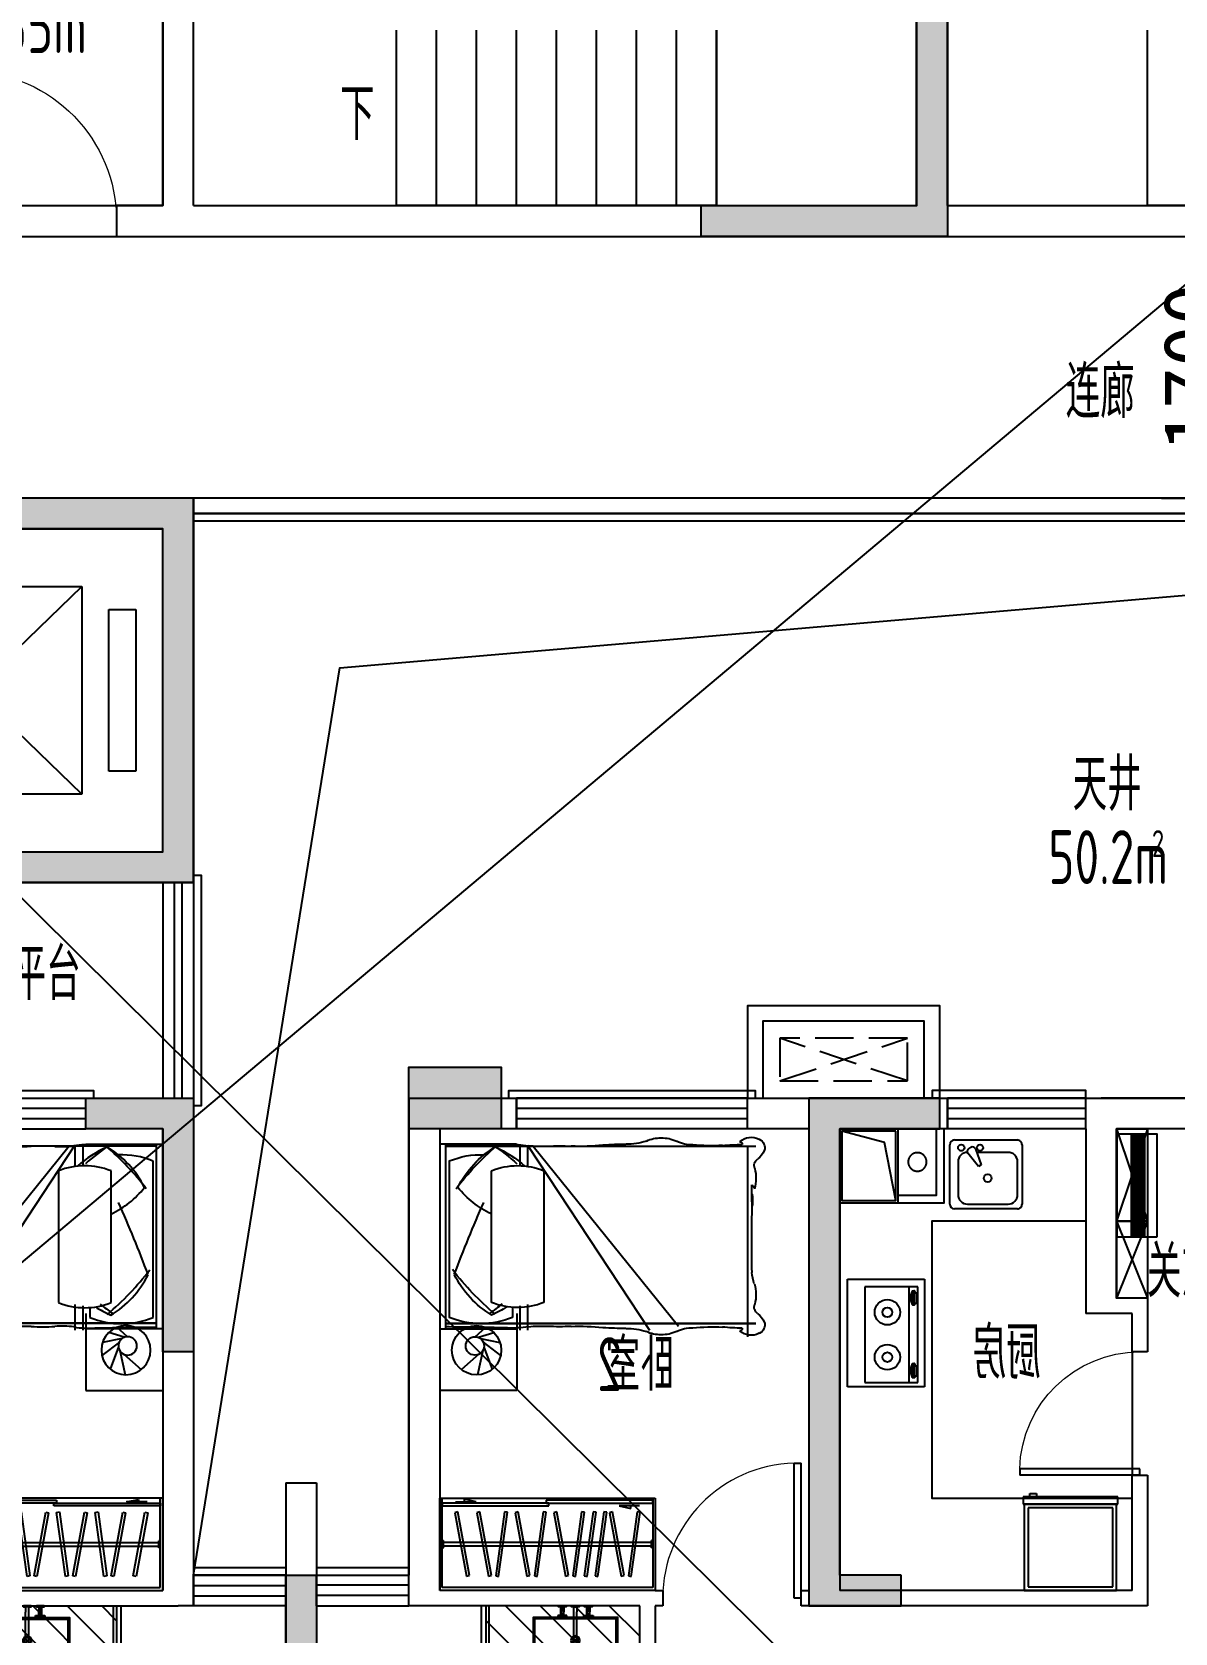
# Model space of a CAD drawing. Extents: x 2378699 to 2462834, y 1041771 to 1211756.
# Drawn here: x 2419886 to 2427315, y 1178673 to 1189078 of the extents above; entities that cross this region are included whole.
import ezdxf

# ---------------------------------------------------------------- set-up
doc = ezdxf.new("R2010")
doc.units = 0
doc.header["$LTSCALE"] = 1000
doc.linetypes.add('DASH', pattern=[0.35, 0.25, -0.1])
doc.linetypes.add('PS', pattern=[3200, 1500, -200, 1500])
doc.layers.get('0').update_dxf_attribs({"linetype": 'CONTINUOUS'})
doc.layers.get('Defpoints').update_dxf_attribs({"color": 6, "linetype": 'CONTINUOUS'})
for name, color, linetype in [('0p-洞填充', 1, 'CONTINUOUS'), ('_弱电导线层', 4, 'CONTINUOUS'), ('_弱电设备层', 6, 'CONTINUOUS'), ('_强电导线层', 3, 'CONTINUOUS'), ('A-EVTR', 5, 'CONTINUOUS'), ('A-Lvtry', 5, 'CONTINUOUS'), ('A-洞口', 105, 'CONTINUOUS'), ('A-烟气道', 105, 'CONTINUOUS'), ('A-空调室外机', 5, 'DASH'), ('A-线脚看线', 9, 'CONTINUOUS'), ('A-降板区域', 251, 'CONTINUOUS'), ('AE-FLOR', 151, 'CONTINUOUS'), ('DIM_SYMB', 3, 'CONTINUOUS'), ('DOOR_FIRE', 4, 'CONTINUOUS'), ('PS', 6, 'PS'), ('PUB_HATCH', 8, 'CONTINUOUS'), ('PUB_TEXT', 7, 'CONTINUOUS'), ('STAIR', 5, 'CONTINUOUS'), ('WALL', 2, 'CONTINUOUS'), ('WINDOW', 4, 'CONTINUOUS'), ('剪力墙', 6, 'CONTINUOUS'), ('商业', 2, 'CONTINUOUS'), ('栏杆', 142, 'CONTINUOUS'), ('第三道尺寸线', 105, 'CONTINUOUS')]:
    doc.layers.add(name, color=color, linetype=linetype)
doc.layers.add('A-area', color=23, linetype='CONTINUOUS', plot=False)
doc.layers.add('A-FUR', color=8, linetype='CONTINUOUS', plot=False)
doc.layers.get('_强电导线层').off()
doc.styles.add('_TCH_DIM', font='tssdeng.shx', dxfattribs={"width": 0.7, "bigfont": 'tssdchn.shx'})
doc.styles.get("Standard").update_dxf_attribs({"font": 'tssdeng.shx', "bigfont": 'tssdchn.shx'})
doc.styles.add('黑体', font='simhei.ttf')
doc.dimstyles.new('_TCH_ARCH&&100', dxfattribs={"dimtxt": 400, "dimasz": 100, "dimexe": 250, "dimexo": 300, "dimgap": 126.25, "dimtad": 1, "dimdec": 0, "dimdsep": 46, "dimtxsty": '黑体', "dimblk": 'ARCHTICK', "dimcen": 0.09, "dimclrt": 7, "dimazin": 2, "dimtfac": 1, "dimtdec": 0, "dimtix": 1, "dimtmove": 2, "dimatfit": 3, "dimldrblk": 'ARCHTICK', "dimfxl": 0, "dimtolj": 1, "dimtzin": 0, "dimarcsym": 0})

# ---------------------------------------------------------------- blocks, each defined once
blk = doc.blocks.new('zt1')
at = {"layer": 'A-Lvtry', "linetype": 'Continuous'}
for p, q in [((-700, 0), (0, 0)), ((-700, -500), (-700, 0)), ((0, 0), (0, -500)), ((0, -500), (-700, -500))]:
    blk.add_line(p, q, dxfattribs=at)
at = {"layer": 'A-Lvtry'}
for p, q in [((-673, -113), (-673, -456)), ((-51, -113), (-673, -113)), ((-51, -456), (-51, -113)), ((-673, -400), (-51, -400)), ((-673, -456), (-51, -456)), ((-641, -422), (-641, -434)), ((-566, -432), (-630, -432)), ((-630, -432), (-630, -448)), ((-630, -448), (-566, -448)), ((-566, -448), (-566, -432)), ((-549, -423), (-549, -434)), ((-168, -422), (-168, -434)), ((-157, -432), (-157, -448)), ((-93, -432), (-157, -432)), ((-157, -448), (-93, -448)), ((-93, -448), (-93, -432)), ((-76, -423), (-76, -434))]:
    blk.add_line(p, q, dxfattribs=at)
for points in [[(-549, -423, 0.259034), (-551, -420, 0.076276), (-563, -415, 0.036515), (-576, -412, 0.026615), (-595, -411, 0.026615), (-614, -412, 0.036515), (-627, -415, 0.076276), (-639, -420, 0.259034), (-641, -423, 0.078462), (-641, -424, 0.056762)], [(-76, -423, 0.259034), (-78, -420, 0.076276), (-90, -415, 0.036515), (-103, -412, 0.026615), (-122, -411, 0.026615), (-141, -412, 0.036515), (-154, -415, 0.076276), (-166, -420, 0.259034), (-168, -423, 0.078462), (-168, -424, 0.056762)], [(-549, -434, 0.259034), (-551, -430, 0.076276), (-563, -425, 0.036515), (-576, -423, 0.026615), (-595, -422, 0.026615), (-614, -423, 0.036515), (-627, -425, 0.076276), (-639, -430, 0.259034), (-641, -434, 0.259034), (-639, -437, 0.056762), (-630, -441, 0.036515)], [(-566, -443, 0.008736), (-563, -442, 0.076276), (-551, -437, 0.259034), (-549, -434, 0.259034)], [(-76, -434, 0.259034), (-78, -430, 0.076276), (-90, -425, 0.036515), (-103, -423, 0.026615), (-122, -422, 0.026615), (-141, -423, 0.036515), (-154, -425, 0.076276), (-166, -430, 0.259034), (-168, -434, 0.259034), (-166, -437, 0.056762), (-157, -441, 0.036515)], [(-93, -443, 0.008736), (-90, -442, 0.076276), (-78, -437, 0.259034), (-76, -434, 0.259034)]]:
    blk.add_lwpolyline(points, format="xyb", dxfattribs=at)
at = {"layer": 'A-Lvtry', "linetype": 'Continuous'}
for centre, radius in [((-508, -259), 82.5), ((-216, -259), 82.5), ((-508, -259), 31.6), ((-216, -259), 31.6)]:
    blk.add_circle(centre, radius, dxfattribs=at)
at = {"layer": 'A-Lvtry', "width": 0.8, "flags": 9}
for tag in ['YSIZE', 'XSIZE']:
    blk.add_attdef(tag, (-350, 0), '', height=0.5, dxfattribs=at)
blk = doc.blocks.new('t4')
at = {"layer": 'A-Lvtry'}
for p, q in [((3876515, 2551820), (3876515, 2552229)), ((3876545, 2552260), (3876931, 2552260)), ((3876820, 2552206), (3876606, 2552206)), ((3876962, 2552229), (3876962, 2551820)), ((3876545, 2552145), (3876545, 2551880)), ((3876790, 2552072), (3876875, 2552142)), ((3876903, 2552093), (3876800, 2552055)), ((3876881, 2551880), (3876881, 2552085)), ((3876914, 2552122), (3876906, 2552136)), ((3876800, 2552055), (3876790, 2552072)), ((3876931, 2551789), (3876545, 2551789)), ((3876606, 2551820), (3876820, 2551820))]:
    blk.add_line(p, q, dxfattribs=at)
at = {"layer": 'A-Lvtry', "extrusion": (3.92285e-11, -1.08889e-08, 1)}
for centre, major_axis, start_param, end_param in [((3876545, 2552229), (-21.6, 21.6, 0), -0.785398, 0.785398), ((3876606, 2552145), (-43.1, 43.1, 0), -0.785398, 0.785398), ((3876820, 2552145), (43.1, 43.1, 0), 5.497787, 7.068583), ((3876911, 2552185), (-14.4, 14.4, 0), 4.712389, 10.995574), ((3876931, 2552229), (-21.6, 21.6, 0), 3.926991, 5.497787), ((3876888, 2552126), (14.4, 14.4, 0), 6.021386, 7.757331), ((3876911, 2552063), (14.4, 14.4, 0), 6.283185283893945, 12.56637059107353), ((3876896, 2552112), (-14.4, 14.4, 0), 2.714645, 4.45059), ((3876713, 2552013), (18, 18, 0), 6.283185283897186, 12.56637059107677), ((3876606, 2551880), (-43.1, 43.1, 0), 0.785398, 2.356194), ((3876820, 2551880), (-43.1, 43.1, 0), 2.356194, 3.926991), ((3876545, 2551820), (21.6, 21.6, 0), 2.356194, 3.926991), ((3876931, 2551820), (-21.6, 21.6, 0), 2.356194, 3.926991)]:
    blk.add_ellipse(centre, major_axis=major_axis, ratio=1, start_param=start_param, end_param=end_param, dxfattribs=at)
blk = doc.blocks.new('BX1')
at = {"layer": 'A-Lvtry'}
for p, q in [((-560, 8), (-608, 8)), ((-608, 8), (-608, -608)), ((-560, -608), (-560, 8)), ((0, 0), (-560, 0)), ((0, -600), (0, 0)), ((-560, 0), (-560, -600)), ((-24, -24), (-536, -24)), ((-536, -24), (-536, -576)), ((-24, -576), (-24, -24)), ((-631, -564), (-631, -520)), ((-631, -520), (-608, -520)), ((-608, -520), (-608, -564)), ((-608, -564), (-631, -564)), ((-608, -608), (-560, -608)), ((-560, -600), (0, -600)), ((-536, -576), (-24, -576))]:
    blk.add_line(p, q, dxfattribs=at)
blk = doc.blocks.new('u5g')
at = {"color": 8, "linetype": 'DASH', "ltscale": 20}
for p, q in [((10503, 151826), (10513, 151826)), ((10503, 151776), (10513, 151776)), ((10513, 151826), (10513, 151776)), ((12178, 151814), (10513, 151814)), ((12178, 151789), (10513, 151789)), ((12188, 151826), (12178, 151826)), ((12178, 151826), (12178, 151776)), ((12188, 151776), (12178, 151776))]:
    blk.add_line(p, q, dxfattribs=at)
at = {"color": 8, "ltscale": 20}
for p, q in [((10608, 151503), (10773, 151503)), ((10773, 151503), (10678, 151485)), ((10678, 151485), (10678, 151503)), ((11918, 151531), (12013, 151550)), ((12083, 151531), (11918, 151531)), ((12013, 151550), (12013, 151531))]:
    blk.add_line(p, q, dxfattribs=at)
at = {"linetype": 'DASH', "ltscale": 20}
for points in [[(12208, 152126), (10483, 152126), (10483, 151476), (12208, 151476)], [(10503, 151531), (11355, 151531), (11355, 151511), (10503, 151511)], [(11335, 151511), (12188, 151511), (12188, 151491), (11335, 151491)]]:
    blk.add_lwpolyline(points, close=True, dxfattribs=at)
blk.add_lwpolyline([(12188, 151476), (12188, 152106), (10503, 152106), (10503, 151476)], dxfattribs=at)
at = {"color": 8, "linetype": 'DASH', "ltscale": 20}
for points in [[(10603, 151579), (10697, 152027), (10720, 152022), (10626, 151574)], [(10780, 151579), (10874, 152027), (10897, 152022), (10803, 151574)], [(11001, 151572), (10931, 152024), (10954, 152028), (11025, 151576)], [(11087, 151579), (11181, 152027), (11204, 152022), (11110, 151574)], [(11310, 151572), (11240, 152024), (11263, 152028), (11334, 151576)], [(11397, 151579), (11490, 152027), (11513, 152022), (11420, 151574)], [(11618, 151572), (11547, 152024), (11570, 152028), (11641, 151576)], [(11711, 151572), (11640, 152024), (11663, 152028), (11734, 151576)], [(11797, 151572), (11726, 152024), (11749, 152028), (11820, 151576)], [(11843, 151579), (11936, 152027), (11959, 152022), (11866, 151574)], [(12064, 151572), (11993, 152024), (12016, 152028), (12087, 151576)]]:
    blk.add_lwpolyline(points, close=True, dxfattribs=at)
blk = doc.blocks.new('QWER34324')
at = {"layer": 'A-FUR'}
for p, q in [((-500, 0), (0, 0)), ((-40, -1200), (-40, 0)), ((-40, 0), (0, 0)), ((0, 0), (0, -1200)), ((-40, -12), (-2054, -12)), ((-40, -12), (-2054, -12)), ((-2000, -12), (-2000, -1251)), ((-608, -12), (-1552, -1182)), ((-575, -12), (-1364, -1208)), ((-571, -12), (-571, -144)), ((-520, -12), (-520, -135)), ((-678, -173), (-678, -1028)), ((-336, -1028), (-336, -173)), ((-63, -1126), (-63, -109)), ((-571, -1041), (-571, -1208)), ((-520, -1050), (-520, -1208)), ((-473, -1061), (-473, -1126)), ((-40, -1162), (-2054, -1162)), ((-40, -1165), (-2054, -1165)), ((0, -1200), (-500, -1200)), ((0, -1200), (-40, -1200))]:
    blk.add_line(p, q, dxfattribs=at)
for centre, radius, start, end in [((-2051, -24), 61.8, 114.6552, 197.0582), ((-2025, -61), 106, 45.7841, 118.7213), ((-1951, -1), 16, 93.3957, 183.4418), ((-1636, 205), 209, 267.1562, 297.4576), ((-1447, -169), 210, 87.9632, 116.1276), ((-1431, -151), 192, 63.047, 92.6492), ((-1226, 355), 355, 250.6064, 272.328), ((-1221, -2275), 2276, 85.9688, 89.7495), ((-1983, 14), 138, 203.7061, 231.956), ((-2098, -140), 53.6, 340.2311, 55.8644), ((-1966, -1217), 1215, 83.9678, 90.0408), ((-1770, 1150), 1160, 266.6495, 276.12), ((-909, 1295), 1309, 263.3302, 272.3581), ((-778, -1524), 1513, 87.0776, 92.9224), ((-656, 791), 806, 266.782, 275.5915), ((-481, -586), 584, 86.0367, 99.5331), ((-58, -703), 749, 113.8347, 131.4622), ((532, -1280), 1549, 124.5749, 131.8881), ((-775, -21402), 21401, 88.4924, 89.1043), ((-1547, -1387), 1811, 37.3131, 49.4206), ((-690, -564), 638, 26.4088, 59.0003), ((-268, -607), 539, 67.6212, 92.1024), ((-160, -2948), 2940, 87.6616, 91.0116), ((-1820, -219), 236, 164.9987, 197.1808), ((-507, -588), 449, 67.6212, 112.3788), ((-2003, -298), 43.4, 129.0734, 167.946), ((-2962, -320), 934, 354.9526, 3.4165), ((-605, 111), 625, 295.48, 321.1501), ((-1220, -371), 813, 176.6723, 181.7242), ((-3004, -350), 973, 356.9587, 1.5759), ((-9950, -650), 7922, 358.6733, 1.8401), ((-7673, -3674), 8088, 20.4586, 24.0484), ((-1524, 283), 1811, 309.9646, 322.6869), ((-1820, -978), 236, 162.8192, 195.0013), ((-2329, -812), 300, 341.3052, 356.0421), ((-667, -564), 638, 300.9997, 333.5912), ((-2098, -1057), 53.6, 304.1356, 19.7689), ((-507, -613), 449, 247.6212, 292.3788), ((555, 176), 1549, 231.6372, 235.4251), ((-1983, -1211), 138, 128.044, 156.2939), ((-268, -627), 539, 247.6212, 292.3788), ((-35, -425), 749, 237.4638, 246.1653), ((-2051, -1173), 61.8, 162.9418, 245.3448), ((-2025, -1136), 106, 241.2787, 314.2159), ((-1966, 20), 1215, 269.9592, 276.0322), ((-1951, -1196), 16, 176.5582, 266.6043), ((-1770, -2347), 1160, 83.88, 93.3505), ((-1636, -1402), 209, 62.5424, 92.8438), ((-1447, -1028), 210, 243.8724, 272.0368), ((-1431, -1046), 192, 267.3508, 296.953), ((-1226, -1552), 355, 87.672, 109.3936), ((-1221, 1078), 2276, 270.2505, 274.0312), ((-909, -2492), 1309, 87.6419, 96.6698), ((-778, 327), 1513, 267.0776, 272.9224), ((-656, -1988), 806, 84.4085, 93.218), ((-481, -611), 584, 260.4669, 273.9633), ((-775, 20205), 21401, 270.8957, 271.5076), ((-160, 1751), 2940, 268.9884, 272.3384)]:
    blk.add_arc(centre, radius, start, end, dxfattribs=at)
blk = doc.blocks.new('fvdfvfr')
at = {"layer": 'A-FUR'}
for p, q in [((172370, 266758), (172370, 266258)), ((172100, 266607), (172168, 266668)), ((172121, 266603), (172221, 266634)), ((172134, 266595), (172261, 266569)), ((172151, 266572), (172265, 266484)), ((172123, 266493), (172010, 266394)), ((172149, 266517), (172114, 266359)), ((172157, 266540), (172211, 266396)), ((172370, 266258), (171870, 266258))]:
    blk.add_line(p, q, dxfattribs=at)
for centre, radius in [((172109, 266519), 160), ((172098, 266547), 60)]:
    blk.add_circle(centre, radius, dxfattribs=at)
blk = doc.blocks.new('A$C12CE3BE6')
at = {"ltscale": 10}
for p, q in [((180, 469), (200, 469)), ((180, 412), (180, 435)), ((182, 422), (182, 442)), ((197, 442), (182, 442)), ((197, 422), (182, 422)), ((184, 442), (184, 469)), ((187, 412), (187, 422)), ((193, 412), (193, 422)), ((195, 442), (195, 469)), ((197, 422), (197, 442)), ((200, 412), (200, 435)), ((285, 469), (265, 469)), ((265, 260), (265, 435)), ((285, 260), (285, 435)), ((370, 469), (350, 469)), ((350, 412), (350, 435)), ((352, 422), (352, 442)), ((352, 442), (367, 442)), ((352, 422), (367, 422)), ((354, 442), (354, 469)), ((357, 412), (357, 422)), ((363, 412), (363, 422)), ((365, 442), (365, 469)), ((367, 422), (367, 442)), ((370, 412), (370, 435)), ((220, 412), (160, 412)), ((160, 412), (160, 405)), ((220, 405), (160, 405)), ((220, 405), (220, 412)), ((330, 412), (390, 412)), ((330, 405), (330, 412)), ((330, 405), (390, 405)), ((390, 412), (390, 405))]:
    blk.add_line(p, q, dxfattribs=at)
for p, q in [((261, 236), (289, 264)), ((261, 264), (289, 236))]:
    blk.add_line(p, q)
for points in [[(200, 435), (200, 469), (215, 469), (215, 475), (165, 475), (165, 469), (180, 469), (180, 435)], [(285, 435), (285, 469), (300, 469), (300, 475), (250, 475), (250, 469), (265, 469), (265, 435)], [(370, 435), (370, 469), (385, 469), (385, 475), (335, 475), (335, 469), (350, 469), (350, 435)]]:
    blk.add_lwpolyline(points, dxfattribs=at)
for points in [[(0, 0), (0, 400), (550, 400), (550, 0)], [(10, 10), (10, 390), (540, 390), (540, 10)]]:
    blk.add_lwpolyline(points, close=True)
for centre in [(190, 409), (360, 409)]:
    blk.add_circle(centre, 3.5, dxfattribs=at)
for radius in [29.1, 20]:
    blk.add_circle((275, 250), radius)
blk.add_arc((275, 260), 10, 180, 0, dxfattribs=at)
blk = doc.blocks.new('ktswaj')
at = {"linetype": 'DASH'}
blk.add_lwpolyline([(15990, 179083), (15990, 178253), (16268, 178253), (16268, 179083)], close=True, dxfattribs=at)
for points in [[(15990, 179083), (16268, 178253)], [(15990, 178253), (16268, 179083)]]:
    blk.add_lwpolyline(points, dxfattribs=at)
blk = doc.blocks.new('$DorLib2D$00000001')
for p, q in [((0.45, 0.975), (0.5, 0.975)), ((0.45, 0), (0.45, 0.975)), ((0.5, 0), (0.5, 0.975)), ((0.5, 0), (0.45, 0))]:
    blk.add_line(p, q)
at = {"lineweight": 13}
blk.add_arc((0.475, 0), 0.975, 91.4693, 180, dxfattribs=at)
blk = doc.blocks.new('$TCHSYS$WIN2D')
for p, q in [((-0.5, 0.5), (0.5, 0.5)), ((-0.5, 0.5), (-0.5, -0.5)), ((0.5, 0.5), (0.5, -0.5)), ((0.5, 0.1667), (-0.5, 0.1667)), ((0.5, -0.1667), (-0.5, -0.1667)), ((-0.5, -0.5), (0.5, -0.5))]:
    blk.add_line(p, q)
blk = doc.blocks.new('a3huxing0323')
at = {"layer": 'A-降板区域'}
h = blk.add_hatch(dxfattribs=at)
h.set_pattern_fill('ANSI31', color=256, scale=100)
h.set_pattern_definition([(45, (42421.34, 22946.45), (-112.2532, 112.2532), [])])
edge = h.paths.add_edge_path()
edge.add_line((9708, 166235), (10708, 166235))
edge.add_line((10708, 166235), (10708, 165435))
edge.add_line((10708, 165435), (11808, 165435))
edge.add_line((11808, 165435), (11808, 164385))
edge.add_line((11808, 164385), (9708, 164385))
edge.add_line((9708, 164385), (9708, 164435))
edge.add_line((9708, 164435), (9708, 166235))
at = {"layer": 'A-FUR'}
for p, q in [((6408, 169335), (6608, 168735)), ((6608, 169335), (6408, 168735)), ((6608, 168735), (6408, 168235)), ((6408, 168735), (6608, 168235))]:
    blk.add_line(p, q, dxfattribs=at)
for points in [[(6408, 168735), (6608, 168735), (6608, 169335), (6408, 169335)], [(6408, 168235), (6608, 168235), (6608, 168735), (6408, 168735)]]:
    blk.add_lwpolyline(points, close=True, dxfattribs=at)
at = {"layer": 'A-Lvtry', "ltscale": 3}
for points in [[(6808, 168735), (7808, 168735), (7808, 166935), (6508, 166935)], [(11808, 165237), (10972, 165237), (10686, 165627), (10686, 166235)], [(11808, 165287), (11001, 165287), (10736, 165640), (10736, 166235)]]:
    blk.add_lwpolyline(points, dxfattribs=at)
at = {"layer": 'A-烟气道'}
for points in [[(8028, 169335), (8408, 169335), (8408, 168855), (8028, 168855)], [(8043, 169320), (8393, 169320), (8393, 168870), (8043, 168870)]]:
    blk.add_lwpolyline(points, close=True, dxfattribs=at)
blk.add_lwpolyline([(8043, 168870), (8116, 169246), (8393, 169320)], dxfattribs=at)
at = {"layer": 'A-降板区域'}
blk.add_lwpolyline([(9708, 166235), (10708, 166235), (10708, 165435), (11808, 165435), (11808, 164385), (9708, 164385), (9708, 164435), (9708, 166235)], dxfattribs=at)
at = {"layer": 'PS', "ltscale": 0.5}
blk.add_circle((7903, 169120), 60, dxfattribs=at)
at = {"layer": 'WALL'}
for p, q in [((5008, 169535), (6708, 169535)), ((6808, 169535), (6708, 169535)), ((6808, 169335), (6808, 169535)), ((8508, 169535), (7708, 169535)), ((7708, 169535), (7708, 169335)), ((9008, 169535), (8508, 169535)), ((9008, 169335), (9008, 169535)), ((11208, 169535), (10508, 169535)), ((10508, 169535), (10508, 169335)), ((11208, 169535), (11208, 166435)), ((5208, 169335), (6608, 169335)), ((6608, 169335), (6608, 168235)), ((6808, 169335), (6808, 168135)), ((7708, 169335), (8408, 169335)), ((8408, 169335), (8408, 166335)), ((8608, 169335), (8608, 166335)), ((8608, 169335), (9008, 169335)), ((10508, 169335), (11008, 169335)), ((11008, 169335), (11008, 166335)), ((6408, 168235), (6608, 168235)), ((6408, 168235), (6408, 167885)), ((6508, 168135), (6808, 168135)), ((6508, 167885), (6508, 168135)), ((6408, 167885), (6508, 167885)), ((6508, 167085), (6408, 167085)), ((6408, 167085), (6408, 166235)), ((6508, 166335), (6508, 167085)), ((11808, 167035), (11808, 166435)), ((12008, 167035), (11808, 167035)), ((12008, 167035), (12008, 166335)), ((11208, 166235), (11208, 166435)), ((11808, 166235), (11808, 166435)), ((6508, 166335), (8408, 166335)), ((8658, 166335), (8608, 166335)), ((8658, 166235), (8658, 166335)), ((9608, 166335), (9558, 166335)), ((9558, 166335), (9558, 166235)), ((9608, 166335), (11008, 166335)), ((12008, 166335), (12008, 164335)), ((6408, 166235), (8508, 166235)), ((8508, 166235), (8658, 166235)), ((9558, 166235), (9608, 166235)), ((9608, 166235), (9608, 165235)), ((9708, 165235), (9708, 166235)), ((9708, 166235), (11108, 166235)), ((11108, 166235), (11208, 166235)), ((11808, 166235), (11808, 164335))]:
    blk.add_line(p, q, dxfattribs=at)
for points in [[(8028, 168855), (7728, 168855), (7728, 169335)], [(8028, 168905), (7778, 168905), (7778, 169335)]]:
    blk.add_lwpolyline(points, dxfattribs=at)
at = {"layer": 'WINDOW'}
blk.add_line((6508, 167885), (6508, 167085), dxfattribs=at)
at = {"layer": '栏杆'}
for points in [[(7758, 169535), (7758, 170135), (9008, 170135), (9008, 169535)], [(7858, 169535), (7858, 170035), (8908, 170035), (8908, 169535)]]:
    blk.add_lwpolyline(points, dxfattribs=at)
at = {"extrusion": (0, 0, -1), "zscale": -1}
blk.add_blockref('fvdfvfr', (-182877, -98623), dxfattribs=at)
at = {"layer": 'A-FUR', "xscale": 0.8116, "yscale": 0.9231, "rotation": 180}
blk.add_blockref('u5g', (19515, 306763), dxfattribs=at)
at = {"layer": 'A-Lvtry', "extrusion": (-1.08889e-08, -3.92285e-11, -1), "zscale": -1.000000000000005}
for name, p, rotation in [('zt1', (-8357, 168359), 90.00000133402135), ('BX1', (-6608, 166335), 270)]:
    blk.add_blockref(name, p, dxfattribs=dict(at, rotation=rotation))
at = {"layer": 'A-Lvtry', "ltscale": 3}
blk.add_blockref('A$C12CE3BE6', (9851, 165760), dxfattribs=at)
at = {"layer": 'A-空调室外机', "extrusion": (0, 0, -1), "zscale": -1, "rotation": 90}
blk.add_blockref('ktswaj', (170285, 153656), dxfattribs=at)
at = {"layer": 'WALL'}
blk.add_blockref('QWER34324', (11008, 169235), dxfattribs=at)
at = {"layer": 'WINDOW'}
for name, p, xscale, yscale, zscale in [('$TCHSYS$WIN2D', (7258, 169435), 900, -200, 900), ('$TCHSYS$WIN2D', (9758, 169435), 1500, -200, 1500), ('$DorLib2D$00000001', (9108, 166285), -900, 900, -900), ('$TCHSYS$WIN2D', (11508, 166335), -600, -200, -600)]:
    blk.add_blockref(name, p, dxfattribs=dict(at, xscale=xscale, yscale=yscale, zscale=zscale))
at = {"layer": 'WINDOW', "xscale": 800, "yscale": 800, "zscale": 800, "rotation": 270}
blk.add_blockref('$DorLib2D$00000001', (6458, 167485), dxfattribs=at)
at = {"layer": '商业', "extrusion": (0, 0, -1), "zscale": -1, "rotation": 90}
blk.add_blockref('t4', (2544567, -3707699), dxfattribs=at)
at = {"layer": 'PUB_TEXT', "width": 0.7}
for s, height, p in [('玄关', 337.6, (5961, 168239)), ('厨房', 337.6, (7101, 167711)), ('卧室', 337.6, (9480, 167631)), ('2', 350, (9824, 167631))]:
    blk.add_text(s, height=height, dxfattribs=at).set_placement(p)
blk = doc.blocks.new('a3+huxing0323')
at = {"layer": 'A-降板区域'}
h = blk.add_hatch(dxfattribs=at)
h.set_pattern_fill('ANSI31', color=256, scale=100)
h.set_pattern_definition([(45, (1599.37, 3297.15), (-112.2532, 112.2532), [])])
h.paths.add_polyline_path([(-26714, 146585), (-27714, 146585), (-27714, 145885), (-27714, 145785), (-28814, 145785), (-28814, 144735), (-26714, 144735)])
at = {"layer": 'A-Lvtry', "ltscale": 3}
for points in [[(-28814, 145588), (-27979, 145588), (-27693, 145978), (-27693, 146585)], [(-28814, 145638), (-28008, 145638), (-27743, 145991), (-27743, 146585)]]:
    blk.add_lwpolyline(points, dxfattribs=at)
at = {"layer": 'A-降板区域'}
blk.add_lwpolyline([(-26714, 146585), (-27714, 146585), (-27714, 145885), (-27714, 145785), (-28814, 145785), (-28814, 144735), (-26714, 144735)], close=True, dxfattribs=at)
at = {"layer": 'WALL'}
for p, q in [((-28214, 149885), (-28214, 146785)), ((-27514, 149885), (-28214, 149885)), ((-27514, 149685), (-27514, 149885)), ((-28014, 149685), (-28014, 146685)), ((-28014, 149685), (-27514, 149685)), ((-29014, 147385), (-29014, 146685)), ((-28814, 147385), (-29014, 147385)), ((-28814, 147385), (-28814, 146785)), ((-28814, 146785), (-28814, 146585)), ((-28214, 146785), (-28214, 146585)), ((-29014, 146685), (-29014, 144685)), ((-26614, 146685), (-28014, 146685)), ((-28814, 146585), (-28814, 144685)), ((-28214, 146585), (-28114, 146585)), ((-26714, 146585), (-28114, 146585))]:
    blk.add_line(p, q, dxfattribs=at)
blk.add_blockref('fvdfvfr', (-199884, -118272))
at = {"layer": 'A-FUR', "extrusion": (0, 0, -1), "xscale": 0.8116, "yscale": 0.9231, "zscale": -1, "rotation": 180}
blk.add_blockref('u5g', (36522, 287113), dxfattribs=at)
at = {"layer": 'A-Lvtry', "ltscale": 3, "extrusion": (0, 0, -1), "zscale": -1}
blk.add_blockref('A$C12CE3BE6', (26858, 146110), dxfattribs=at)
at = {"layer": 'WALL', "extrusion": (0, 0, -1), "zscale": -1}
blk.add_blockref('QWER34324', (28014, 149585), dxfattribs=at)
at = {"layer": 'WINDOW', "yscale": 200, "rotation": 180}
for p, xscale, zscale in [((-26764, 149785), 1500, 1500), ((-28514, 146685), -600, -600)]:
    blk.add_blockref('$TCHSYS$WIN2D', p, dxfattribs=dict(at, xscale=xscale, zscale=zscale))
blk = doc.blocks.new('jgjlq030328')
at = {"layer": 'PUB_HATCH'}
for points in [[(-260635, 25512), (-259035, 25512), (-259035, 22612), (-260635, 22612), (-260635, 22812), (-259235, 22812), (-259235, 25312), (-260635, 25312)], [(-266435, 20212), (-266435, 20912), (-263935, 20912), (-263935, 18412), (-266435, 18412), (-266435, 19112), (-266235, 19112), (-266235, 18612), (-264135, 18612), (-264135, 20712), (-266235, 20712), (-266235, 20212)], [(-262535, 17212), (-261935, 17212), (-261935, 16812), (-262535, 16812)], [(-264635, 17012), (-263935, 17012), (-263935, 15362), (-264135, 15362), (-264135, 16812), (-264635, 16812)], [(-259335, 13912), (-259735, 13912), (-259735, 16812), (-259085, 16812), (-259085, 17012), (-259935, 17012), (-259935, 13712), (-259735, 13712), (-259335, 13712)], [(-263335, 13912), (-263135, 13912), (-263135, 11912), (-263335, 11912), (-263335, 13712)]]:
    blk.add_hatch(color=256, dxfattribs=at).paths.add_polyline_path(points)
at = {"layer": '剪力墙'}
for points in [[(-260635, 25512), (-259035, 25512), (-259035, 22612), (-260635, 22612), (-260635, 22812), (-259235, 22812), (-259235, 25312), (-260635, 25312)], [(-266435, 20212), (-266435, 20912), (-263935, 20912), (-263935, 18412), (-266435, 18412), (-266435, 19112), (-266235, 19112), (-266235, 18612), (-264135, 18612), (-264135, 20712), (-266235, 20712), (-266235, 20212)], [(-262535, 17212), (-261935, 17212), (-261935, 16812), (-262535, 16812)], [(-264635, 17012), (-263935, 17012), (-263935, 15362), (-264135, 15362), (-264135, 16812), (-264635, 16812)], [(-259335, 13912), (-259735, 13912), (-259735, 16812), (-259085, 16812), (-259085, 17012), (-259935, 17012), (-259935, 13712), (-259735, 13712), (-259335, 13712)], [(-263335, 13912), (-263135, 13912), (-263135, 11912), (-263335, 11912), (-263335, 13712)]]:
    blk.add_lwpolyline(points, close=True, dxfattribs=at)
for points in [[(-259035, 22812), (-259035, 22812)], [(-262335, 16812), (-262335, 16812)], [(-263335, 13712), (-263335, 13712)]]:
    blk.add_lwpolyline(points, dxfattribs=at)
blk = doc.blocks.new('ssxianjiao0329')
at = {"layer": 'A-线脚看线'}
for points in [[(-10064, 143498), (-10064, 143548), (-5564, 143548), (-5564, 147248), (-17614, 147248)], [(-17614, 144948), (-17564, 144948), (-17564, 143448), (-17614, 143448)], [(-19864, 143498), (-19864, 143548), (-18264, 143548), (-18264, 143498)], [(-15564, 143498), (-15564, 143548), (-13964, 143548), (-13964, 143498)], [(-11814, 143498), (-11814, 143548), (-12814, 143548), (-12814, 143498)], [(-17614, 140448), (-17014, 140448)], [(-16814, 140448), (-16214, 140448)]]:
    blk.add_lwpolyline(points, dxfattribs=at)
blk = doc.blocks.new('hhhhxintongqutong0329')
at = {"layer": 'A-area'}
for points in [[(-17814, 25083), (-19914, 25083), (-19914, 22583), (-17814, 22583)], [(-19914, 25083), (-19914, 23583), (-19214, 23583), (-19214, 22583), (-17814, 22583), (-17814, 25083)], [(-17614, 20583), (-17614, 13683), (-16214, 13683), (-16214, 16983), (-15614, 16983), (-15614, 16783), (-5514, 16783), (-5514, 20583)]]:
    blk.add_lwpolyline(points, close=True, dxfattribs=at)
at = {"layer": 'A-EVTR'}
for p, q in [((-19739, 20108), (-18339, 20108)), ((-18339, 18758), (-19739, 20108)), ((-19739, 18758), (-18339, 20108)), ((-18339, 20108), (-18339, 18758)), ((-18164, 18908), (-18164, 19958)), ((-18164, 19958), (-17989, 19958)), ((-17989, 19958), (-17989, 18908)), ((-17989, 18908), (-18164, 18908)), ((-18339, 18758), (-19739, 18758))]:
    blk.add_line(p, q, dxfattribs=at)
at = {"layer": 'AE-FLOR'}
for points in [[(-17614, 20683), (-5414, 20683), (-5414, 16583), (-10014, 16583)], [(-17614, 20583), (-5514, 20583), (-5514, 16783), (-10014, 16783)], [(-17814, 18183), (-17814, 16783)], [(-17614, 18183), (-17614, 16783)]]:
    blk.add_lwpolyline(points, dxfattribs=at)
at = {"layer": 'DIM_SYMB'}
for points in [[(-16424, 23183, 0, 0, 0), (-13564, 23183, 0, 0, 0), (-13564, 24483, 0, 0, 0), (-14434, 24483, 80, 0, 0), (-14734, 24483, 0, 0, 0)], [(-9204, 24483, 0, 0, 0), (-12064, 24483, 0, 0, 0), (-12064, 23183, 0, 0, 0), (-11194, 23183, 80, 0, 0), (-10894, 23183, 0, 0, 0)]]:
    blk.add_lwpolyline(points, format="xyseb", dxfattribs=at)
at = {"layer": 'DOOR_FIRE'}
blk.add_line((-19114, 22383), (-18114, 22383), dxfattribs=at)
at = {"layer": 'STAIR'}
for p, q in [((-12914, 22583), (-12914, 25083)), ((-12714, 25083), (-12714, 22583)), ((-16294, 22583), (-16294, 23723)), ((-16034, 22583), (-16034, 23723)), ((-15774, 22583), (-15774, 23723)), ((-15514, 22583), (-15514, 23723)), ((-15254, 22583), (-15254, 23723)), ((-14994, 22583), (-14994, 23723)), ((-14734, 22583), (-14734, 23723)), ((-14474, 22583), (-14474, 23723)), ((-14214, 22583), (-14214, 23723)), ((-14214, 23723), (-14214, 22583)), ((-11414, 22583), (-11414, 23723)), ((-11414, 22583), (-11414, 23723)), ((-14214, 22583), (-16294, 22583)), ((-14214, 22583), (-12914, 22583)), ((-12714, 22583), (-11414, 22583)), ((-10475, 22583), (-11414, 22583))]:
    blk.add_line(p, q, dxfattribs=at)
at = {"layer": 'WALL'}
for p, q in [((-12914, 22583), (-12914, 25083)), ((-12714, 22583), (-12714, 25083)), ((-17814, 23983), (-17814, 22583)), ((-17614, 22583), (-17614, 23983)), ((-17814, 22583), (-18114, 22583)), ((-18114, 22583), (-18114, 22383)), ((-17614, 22583), (-12914, 22583)), ((-12714, 22583), (-8014, 22583)), ((-18114, 22383), (-17714, 22383)), ((-17714, 22383), (-12814, 22383)), ((-12814, 22383), (-8014, 22383)), ((-20114, 20683), (-17614, 20683)), ((-17614, 18183), (-17614, 20683)), ((-19914, 20483), (-17814, 20483)), ((-17814, 18383), (-17814, 20483)), ((-19914, 18383), (-17814, 18383)), ((-19914, 18183), (-17614, 18183))]:
    blk.add_line(p, q, dxfattribs=at)
at = {"layer": '栏杆'}
for points in [[(-17739, 18183), (-17739, 16783)], [(-17689, 18183), (-17689, 16783)]]:
    blk.add_lwpolyline(points, dxfattribs=at)
at = {"layer": 'DOOR_FIRE', "xscale": -1000, "yscale": 1000, "zscale": 200}
blk.add_blockref('$DorLib2D$00000001', (-18614, 22483), dxfattribs=at)
at = {"layer": 'PUB_TEXT', "width": 0.7}
for s, height, p in [('4.55m', 350, (-19111, 23574)), ('连廊', 337.6, (-11945, 21202)), ('天井', 337.6, (-11900, 18652)), ('50.2m', 350, (-12058, 18174)), ('2', 175, (-11385, 18349)), ('设备平台', 337.6, (-19245, 17419))]:
    blk.add_text(s, height=height, dxfattribs=at).set_placement(p)
at = {"layer": 'PUB_TEXT', "style": '_TCH_DIM', "width": 0.7}
blk.add_text('下', height=338, dxfattribs=at).set_placement((-16662, 23008))
blk = doc.blocks.new('_ArchTick')
at = {"color": 0, "linetype": 'ByBlock', "const_width": 0.4}
blk.add_lwpolyline([(-0.5, -0.5), (0.5, 0.5)], dxfattribs=at)
blk = doc.blocks.new('*D75')
at = {"layer": 'Defpoints', "color": 0}
for p in [(2426927, 1187749), (2427770, 1187749), (2426927, 1186049)]:
    blk.add_point(p, dxfattribs=at)
at = {"layer": '第三道尺寸线', "color": 0, "lineweight": -2}
for p, q in [((2427227, 1187749), (2428020, 1187749)), ((2427770, 1186049), (2427770, 1187749)), ((2427227, 1186049), (2428020, 1186049))]:
    blk.add_line(p, q, dxfattribs=at)
at = {"layer": '第三道尺寸线', "color": 0, "lineweight": -2, "xscale": 100, "yscale": 100, "zscale": 100}
for p, rotation in [((2427770, 1187749), 90), ((2427770, 1186049), 270)]:
    blk.add_blockref('_ArchTick', p, dxfattribs=dict(at, rotation=rotation))
at = {"layer": '第三道尺寸线', "color": 7, "insert": (2427441, 1186899), "char_height": 400, "attachment_point": 5, "rotation": 90, "style": '黑体'}
blk.add_mtext('\\A1;1700', dxfattribs=at)
blk = doc.blocks.new('家用多媒体布线箱')
at = {"layer": '_弱电设备层'}
blk.add_lwpolyline([(-334, 264), (334, 264), (334, 0), (-334, 0)], close=True, dxfattribs=at)
at = {"layer": '_弱电设备层', "color": 14, "const_width": 100}
blk.add_lwpolyline([(-334, 138), (334, 138)], dxfattribs=at)
blk = doc.blocks.new('A$C0C081A4C')
at = {"layer": '_弱电导线层', "xscale": -0.99885844765231, "yscale": 0.99885844765231, "zscale": 0.99885844765231, "rotation": 270.0000000000001}
blk.add_blockref('家用多媒体布线箱', (13750, 1883), dxfattribs=at)

msp = doc.modelspace()

# ---------------------------------------------------------------- block references
at = {"xscale": -1}
msp.add_blockref('a3huxing0323', (2433543.6, 1012614.4), dxfattribs=at)

# ---------------------------------------------------------------- dimensions: what is measured, and where the dimension line sits
at = {"layer": '第三道尺寸线'}
dim = msp.add_aligned_dim(p1=(2426927.4, 1186049.2), p2=(2426927.4, 1187749.2), distance=-842.4, dimstyle='_TCH_ARCH&&100', dxfattribs=at)
dim.commit()
dim.dimension.update_dxf_attribs({"geometry": '*D75', "text_midpoint": (2427441.3, 1186899.2)})

# ---------------------------------------------------------------- next in the draw order: block references
at = {"xscale": -1}
msp.add_blockref('a3+huxing0323', (2392721.6, 1032263.7), dxfattribs=at)

# ---------------------------------------------------------------- next in the draw order: linework, layer by layer
at = {"layer": '0p-洞填充'}
for p, direction in [((2353258.6, 1125146.8), (0.76557854, 0.64334244)), ((2326194.3, 1276250.7), (0.71021575, -0.70398408))]:
    msp.add_xline(p, direction, dxfattribs=at)
at = {"layer": 'A-洞口'}
msp.add_lwpolyline([(2420936, 1179049.2), (2421886.4, 1184945.2), (2432986, 1185899.2)], dxfattribs=at)

# ---------------------------------------------------------------- next in the draw order: block references
for name, p in [('ssxianjiao0329', (2438549.7, 1038651)), ('hhhhxintongqutong0329', (2438549.7, 1165366.6))]:
    msp.add_blockref(name, p)
at = {"layer": '_强电导线层'}
msp.add_blockref('A$C0C081A4C', (2413186, 1179698.1), dxfattribs=at)
at = {"layer": '剪力墙'}
msp.add_blockref('jgjlq030328', (2684871, 1165137.3, 0), dxfattribs=at)

doc.saveas('drawing.dxf')
